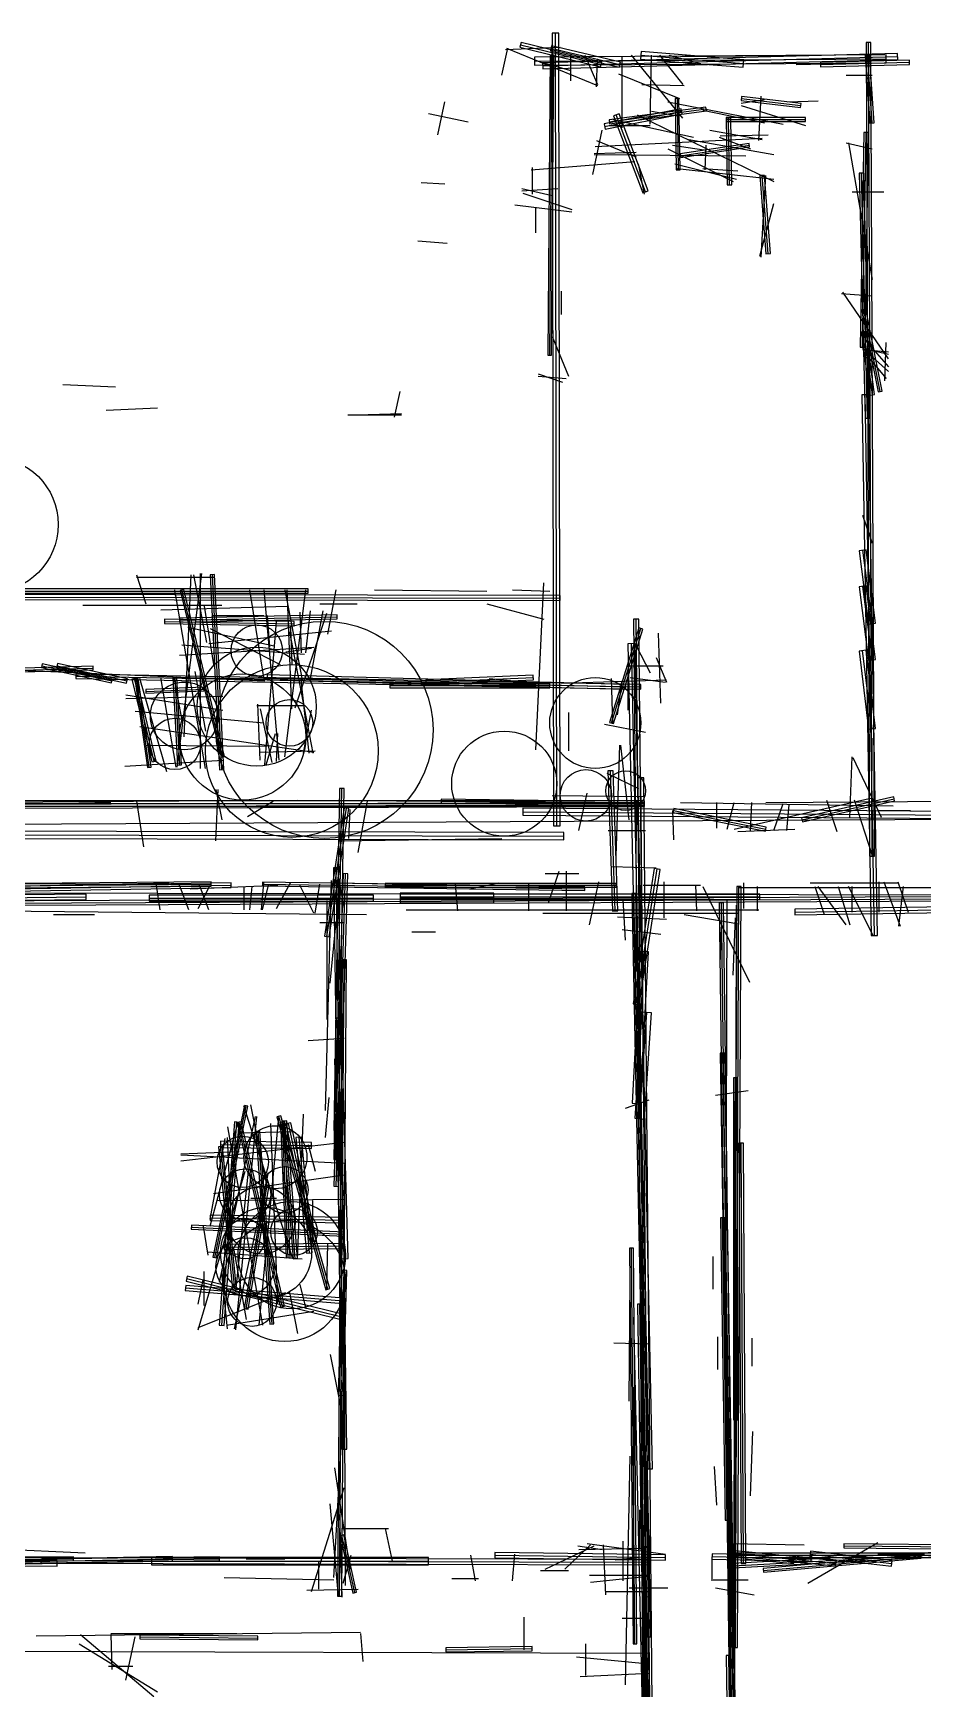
# Model space of a CAD drawing. Header units: metres. Extents: x 1 to 69.1, y -49.3 to -2.
# Drawn here: x 42.84 to 50.47, y -36.92 to -22.73 of the extents above; entities that cross this region are included whole.
import ezdxf

# ---------------------------------------------------------------- set-up
doc = ezdxf.new("R2010")
doc.units = ezdxf.units.M
for name, color, linetype in [('Circles', 1, 'Continuous'), ('Lines', 7, 'Continuous'), ('Walls', 2, 'Continuous')]:
    doc.layers.add(name, color=color, linetype=linetype)

msp = doc.modelspace()

# ---------------------------------------------------------------- linework, layer by layer
at = {"layer": 'Circles'}
for centre, radius in [((42.48, -26.94), 0.58), ((45.34, -28.7), 0.93), ((44.76, -28.02), 0.22), ((44.76, -28.5), 0.51), ((44.64, -28.76), 0.54), ((45.06, -28.88), 0.74), ((44.14, -28.58), 0.29), ((47.66, -28.64), 0.39), ((45.04, -28.64), 0.2), ((44.06, -28.82), 0.22), ((46.88, -29.16), 0.45), ((47.58, -29.26), 0.22), ((47.92, -29.22), 0.17), ((44.64, -32.4), 0.22), ((44.92, -32.36), 0.27), ((44.66, -32.68), 0.22), ((45, -32.64), 0.2), ((44.8, -32.9), 0.29), ((45.06, -33.2), 0.46), ((44.84, -33.18), 0.39), ((45, -33.42), 0.52), ((44.66, -33.06), 0.17), ((45.08, -33), 0.2), ((44.66, -33.3), 0.25), ((44.72, -33.6), 0.21)]:
    msp.add_circle(centre, radius, dxfattribs=at)
at = {"layer": 'Lines'}
for p, q in [((47.02, -22.83), (47.71, -23)), ((47.28, -23.47), (47.29, -22.83)), ((47.33, -29.52), (47.32, -22.73)), ((50.03, -29.78), (50, -22.81)), ((46.86, -23.09), (46.91, -22.86)), ((46.89, -22.87), (47.36, -22.85)), ((46.9, -22.86), (47.68, -23.18)), ((47.14, -22.97), (50.15, -22.95)), ((47.21, -23.01), (50.25, -22.93)), ((47.27, -25.49), (47.29, -22.92)), ((47.28, -22.86), (47.87, -23)), ((47.45, -23.14), (47.45, -22.92)), ((47.57, -22.92), (47.68, -23.17)), ((47.67, -23.19), (47.68, -22.95)), ((47.89, -23.54), (47.89, -22.93)), ((48.41, -23.46), (47.97, -22.92)), ((48.05, -22.92), (48.93, -22.99)), ((48.13, -23.51), (48.14, -22.92)), ((48.21, -22.92), (48.41, -23.17)), ((48.29, -22.92), (48.56, -22.99)), ((48.39, -22.93), (49.46, -22.92)), ((50.03, -23.5), (49.99, -22.92)), ((47.2, -22.98), (47.45, -23.05)), ((47.86, -23.08), (48.38, -23.29)), ((49.38, -23), (49.75, -22.99)), ((49.59, -23), (50.35, -22.98)), ((49.81, -23.09), (50.03, -23.09)), ((48.06, -23.17), (48.42, -23.18)), ((46.31, -23.6), (46.37, -23.32)), ((47.74, -23.53), (48.4, -23.4)), ((47.78, -23.49), (48.61, -23.38)), ((48.14, -23.4), (48.37, -23.44)), ((48.28, -23.32), (49.27, -23.51)), ((48.36, -23.29), (48.37, -23.9)), ((48.58, -23.39), (49.11, -23.5)), ((48.91, -23.29), (49.42, -23.35)), ((48.91, -23.33), (49.11, -23.3)), ((48.91, -23.35), (49.46, -23.52)), ((49.06, -23.65), (49.08, -23.27)), ((49.31, -23.32), (49.57, -23.31)), ((46.23, -23.42), (46.57, -23.49)), ((47.78, -23.52), (48.13, -23.52)), ((47.81, -23.47), (48.5, -23.62)), ((48.09, -24.09), (47.84, -23.43)), ((48.02, -23.43), (49.19, -24)), ((48.78, -23.47), (49.46, -23.47)), ((48.81, -24.03), (48.8, -23.46)), ((47.64, -23.94), (47.72, -23.56)), ((47.66, -23.7), (49.09, -23.63)), ((47.67, -23.65), (48.01, -23.79)), ((48.46, -23.64), (49.19, -23.77)), ((48.64, -23.56), (49.09, -23.64)), ((48.72, -23.62), (48.99, -23.72)), ((48.73, -23.61), (49.14, -23.6)), ((49.81, -23.67), (50.03, -23.72)), ((49.83, -23.67), (50.03, -24.84)), ((49.95, -25.42), (49.98, -23.58)), ((47.11, -23.9), (48, -23.83)), ((47.65, -23.76), (48.01, -23.75)), ((47.65, -23.77), (48.95, -23.78)), ((48.28, -23.72), (48.84, -24)), ((48.32, -23.69), (48.59, -23.73)), ((48.39, -23.78), (48.98, -23.69)), ((48.6, -23.9), (48.61, -23.69)), ((47.12, -23.88), (47.12, -24.11)), ((48.08, -24.11), (48.03, -23.85)), ((48.34, -23.85), (48.87, -23.98)), ((48.36, -23.89), (49.19, -23.98)), ((48.58, -23.89), (48.88, -23.91)), ((49.08, -24.65), (49.12, -23.95)), ((49.14, -24.62), (49.09, -23.95)), ((49.99, -26.03), (49.94, -23.93)), ((46.17, -24.01), (46.37, -24.02)), ((47.03, -24.06), (47.29, -24.12)), ((47.03, -24.08), (47.34, -24.06)), ((47.04, -24.1), (47.46, -24.24)), ((49.86, -24.09), (50.13, -24.09)), ((46.97, -24.2), (47.46, -24.26)), ((47.15, -24.44), (47.15, -24.22)), ((49.07, -24.64), (49.19, -24.19)), ((46.14, -24.51), (46.39, -24.53)), ((47.37, -25.14), (47.37, -24.94)), ((49.77, -24.96), (50.03, -24.98)), ((50.17, -25.52), (49.78, -24.95)), ((50.1, -25.8), (49.96, -25.1)), ((47.29, -25.33), (47.43, -25.67)), ((49.96, -25.29), (50.03, -25.83)), ((49.97, -25.36), (50.17, -25.59)), ((50.14, -25.71), (50.15, -25.38)), ((49.95, -25.43), (50.17, -25.48)), ((49.95, -25.44), (50.17, -25.46)), ((49.96, -25.46), (50.15, -25.69)), ((49.97, -25.45), (50.17, -25.63)), ((47.17, -25.65), (47.38, -25.72)), ((47.17, -25.67), (47.41, -25.69)), ((43.1, -25.74), (43.55, -25.76)), ((45.94, -26.02), (45.99, -25.8)), ((43.47, -25.96), (43.91, -25.94)), ((50.05, -30.46), (49.97, -25.83)), ((45.54, -26), (46, -26)), ((45.62, -26), (46, -25.99)), ((49.95, -26.86), (50.03, -27.1)), ((49.95, -27.16), (50.03, -27.79)), ((43.73, -27.37), (43.81, -27.62)), ((44.08, -29.02), (44.29, -27.36)), ((44.14, -28.76), (44.2, -27.37)), ((44.22, -27.37), (44.33, -27.95)), ((44.28, -29.03), (44.28, -27.36)), ((44.46, -29.04), (44.38, -27.37)), ((7.73, -27.5), (47.36, -27.57)), ((33.78, -27.51), (45.2, -27.51)), ((43.73, -27.39), (44.39, -27.39)), ((44.32, -29.03), (44.06, -27.5)), ((44.47, -28.93), (44.12, -27.5)), ((44.82, -28.25), (44.7, -27.5)), ((44.82, -27.5), (44.95, -28.96)), ((45, -28.93), (45.18, -27.5)), ((45, -27.5), (45.15, -28.27)), ((45.06, -28.52), (45.02, -27.5)), ((45.37, -27.88), (45.44, -27.5)), ((45.77, -27.5), (46.73, -27.51)), ((46.95, -27.5), (47.27, -27.51)), ((47.15, -28.87), (47.22, -27.44)), ((49.95, -27.47), (50.03, -28.1)), ((43.27, -27.63), (44.46, -27.63)), ((43.94, -27.67), (45.02, -27.64)), ((44.31, -27.64), (44.39, -28.14)), ((45.3, -27.62), (45.62, -27.62)), ((46.73, -27.62), (47.22, -27.75)), ((43.97, -27.77), (45.08, -27.79)), ((44.1, -27.76), (45.45, -27.73)), ((44.38, -27.72), (44.82, -27.72)), ((44.83, -29), (44.93, -27.77)), ((44.85, -27.72), (44.87, -27.99)), ((45.09, -28.51), (45.36, -27.7)), ((45.13, -27.69), (45.14, -28.04)), ((45.18, -28.04), (45.22, -27.68)), ((45.22, -28.26), (45.33, -27.68)), ((48.13, -39.55), (48.01, -27.75)), ((44.17, -27.82), (44.91, -27.98)), ((44.35, -27.96), (45.4, -27.85)), ((44.36, -27.83), (44.96, -28.14)), ((45.04, -27.86), (45.24, -28.9)), ((45.05, -27.82), (45.06, -28.14)), ((47.8, -28.64), (48.05, -27.83)), ((48.22, -28.47), (48.2, -27.87)), ((44.1, -28.06), (45.25, -27.99)), ((44.12, -27.97), (45.17, -28.05)), ((45.01, -28.03), (45.23, -28)), ((48.12, -35.03), (47.97, -27.96)), ((48.01, -27.98), (48.13, -28.21)), ((48.18, -28.08), (48.27, -28.29)), ((50.03, -28.69), (49.95, -28.02)), ((41.56, -28.22), (43.36, -28.17)), ((41.91, -28.15), (44.83, -28.28)), ((42.92, -28.15), (43.52, -28.28)), ((43.05, -28.15), (43.65, -28.28)), ((44.23, -28.2), (44.32, -28.71)), ((47.94, -28.15), (48.24, -28.15)), ((47.94, -28.19), (47.94, -28.53)), ((43.21, -28.24), (48.05, -28.33)), ((43.71, -28.26), (43.88, -28.97)), ((43.84, -29.02), (43.73, -28.26)), ((43.99, -29.06), (43.76, -28.26)), ((43.81, -28.37), (44.31, -28.35)), ((44.07, -29.02), (43.94, -28.25)), ((44.05, -28.25), (44.12, -28.62)), ((44.06, -28.25), (44.1, -29)), ((44.07, -28.25), (45.63, -28.27)), ((44.85, -28.25), (47.92, -28.33)), ((45.21, -28.9), (45.14, -28.27)), ((45.9, -28.32), (47.27, -28.32)), ((46.21, -28.29), (47.13, -28.25)), ((46.75, -28.26), (47.18, -28.3)), ((47.37, -28.3), (48.27, -28.27)), ((47.81, -28.64), (47.8, -28.26)), ((47.85, -28.57), (47.89, -28.28)), ((47.96, -28.25), (48.26, -28.29)), ((50.01, -28.58), (50.01, -28.3)), ((43.64, -28.4), (44.47, -28.53)), ((43.64, -28.43), (44.47, -28.41)), ((44.76, -28.49), (45.17, -28.49)), ((44.79, -28.96), (44.77, -28.48)), ((43.72, -28.54), (44.82, -28.64)), ((44.79, -28.52), (44.89, -28.98)), ((45.16, -28.9), (45.23, -28.53)), ((47.43, -28.55), (47.43, -28.88)), ((47.74, -28.65), (48.09, -28.72)), ((43.76, -28.67), (45.25, -28.89)), ((44.84, -29), (44.92, -28.73)), ((44.93, -28.97), (44.94, -28.73)), ((50.03, -29.05), (50.03, -28.77)), ((43.81, -28.83), (44.85, -28.84)), ((44.78, -28.89), (45.26, -28.88)), ((47.84, -29.78), (47.87, -28.83)), ((47.95, -29.47), (47.88, -28.83)), ((49.84, -29.45), (49.86, -28.93)), ((43.63, -29.01), (44.47, -28.96)), ((47.76, -29.07), (48.03, -29.2)), ((47.83, -30.25), (47.79, -29.05)), ((50.11, -29.45), (49.87, -28.94)), ((44.41, -29.21), (44.46, -29.47)), ((44.41, -29.65), (44.43, -29.21)), ((45.44, -32.13), (45.49, -29.2)), ((48.13, -37.99), (48.05, -29.11)), ((20.68, -29.41), (48.08, -29.34)), ((41.1, -29.33), (44.87, -29.3)), ((42.38, -29.33), (48.08, -29.33)), ((42.96, -29.31), (43.51, -29.32)), ((43.73, -29.31), (43.79, -29.7)), ((44.68, -29.44), (44.9, -29.31)), ((45.11, -29.3), (48.08, -29.32)), ((45.63, -29.75), (45.71, -29.31)), ((46.34, -29.31), (47.17, -29.32)), ((47.29, -29.26), (48.08, -29.27)), ((47.52, -29.56), (47.59, -29.24)), ((48.01, -29.72), (48.02, -29.31)), ((48.39, -29.32), (50.21, -29.35)), ((48.7, -29.54), (48.7, -29.32)), ((48.79, -29.55), (48.85, -29.32)), ((48.85, -29.55), (50.03, -29.28)), ((48.99, -29.57), (49, -29.32)), ((49.12, -29.32), (50.74, -29.31)), ((49.19, -29.56), (49.27, -29.33)), ((49.3, -29.56), (49.32, -29.34)), ((49.43, -29.47), (50.22, -29.29)), ((49.64, -29.3), (49.73, -29.57)), ((50.03, -29.77), (49.88, -29.3)), ((34.32, -29.55), (53.32, -29.45)), ((45.36, -30.47), (45.53, -29.37)), ((45.55, -29.63), (45.56, -29.38)), ((47.04, -29.4), (54.77, -29.46)), ((48.32, -29.39), (48.33, -29.64)), ((48.33, -29.39), (49.12, -29.55)), ((50.08, -29.39), (50.36, -29.39)), ((34.62, -29.58), (47.39, -29.61)), ((45.46, -29.65), (46.86, -29.63)), ((47.77, -29.56), (48.09, -29.56)), ((48.88, -29.57), (49.37, -29.55)), ((45.51, -34.86), (45.44, -29.88)), ((45.44, -32.61), (45.52, -29.93)), ((47.23, -29.93), (47.52, -29.93)), ((47.26, -30.18), (47.35, -29.91)), ((47.41, -29.91), (47.41, -30.25)), ((47.8, -29.87), (48.18, -29.88)), ((48.01, -31.05), (48.19, -29.89)), ((40.68, -30.08), (44.01, -30.01)), ((40.86, -30.05), (44.37, -30.02)), ((41.31, -30.01), (43.88, -30.02)), ((42.65, -30.06), (44.54, -30.03)), ((43.9, -30.03), (43.93, -30.24)), ((44.18, -30.24), (44.1, -30.03)), ((44.19, -30.06), (44.94, -30.03)), ((44.26, -30.23), (44.36, -30.03)), ((44.35, -30.24), (44.27, -30.03)), ((44.65, -30.04), (44.65, -30.24)), ((44.7, -30.24), (44.72, -30.04)), ((44.8, -30.24), (44.82, -30.01)), ((44.81, -30.02), (47.57, -30.06)), ((44.81, -30.24), (44.86, -30.03)), ((44.93, -30.23), (45.05, -30.01)), ((45.25, -30.27), (45.13, -30.03)), ((45.26, -30.27), (45.3, -30.02)), ((45.35, -31.96), (45.4, -29.99)), ((45.41, -30.01), (46.09, -30.02)), ((45.46, -29.97), (45.51, -30.23)), ((45.86, -30.03), (47.84, -30.03)), ((46.46, -30.02), (46.48, -30.25)), ((46.58, -30.06), (46.83, -30.01)), ((47.09, -30.25), (47.09, -30.02)), ((47.61, -30.37), (47.69, -30)), ((48.07, -30.03), (48.56, -30.03)), ((48.25, -30.31), (48.25, -30)), ((48.53, -30.25), (48.52, -30.03)), ((48.58, -30.04), (48.98, -30.86)), ((48.86, -36.56), (48.89, -30.04)), ((48.89, -30.05), (54.36, -30.05)), ((48.93, -30.01), (48.93, -30.23)), ((49.05, -30.25), (49.05, -30.04)), ((49.5, -30.01), (50.25, -30.01)), ((49.54, -30.04), (49.62, -30.28)), ((49.81, -30.37), (49.57, -30.04)), ((49.74, -30.04), (49.84, -30.37)), ((50.04, -30.46), (49.83, -30.04)), ((49.86, -30.26), (49.86, -30.04)), ((50.09, -30.26), (50.09, -30)), ((50.13, -30), (50.27, -30.38)), ((50.25, -30), (50.34, -30.26)), ((50.26, -30.38), (50.3, -30.04)), ((40.15, -30.09), (54.71, -30.12)), ((40.91, -30.19), (54.5, -30.13)), ((41.4, -30.15), (43.3, -30.13)), ((43.84, -30.14), (45.76, -30.14)), ((45.36, -30.16), (45.36, -31.18)), ((45.99, -30.13), (49.07, -30.13)), ((45.99, -30.14), (46.79, -30.14)), ((47.92, -30.5), (47.9, -30.15)), ((48.12, -36.47), (47.99, -30.1)), ((48.84, -38.01), (48.74, -30.18)), ((48.78, -33.18), (48.79, -30.15)), ((48.85, -38.82), (48.87, -30.2)), ((41.52, -30.24), (45.7, -30.28)), ((43.02, -30.28), (43.37, -30.28)), ((45.3, -30.35), (45.51, -30.35)), ((45.39, -30.87), (45.44, -30.34)), ((46.04, -30.24), (49.06, -30.24)), ((47.21, -30.27), (48.89, -30.27)), ((47.85, -30.3), (48.27, -30.32)), ((48.01, -30.77), (48.01, -30.31)), ((48.42, -30.28), (48.89, -30.36)), ((48.84, -30.8), (48.86, -30.31)), ((49.37, -30.26), (52.01, -30.22)), ((46.09, -30.43), (46.29, -30.43)), ((47.89, -30.41), (48.22, -30.45)), ((48.73, -30.71), (48.74, -30.39)), ((48.01, -31.9), (48.08, -30.6)), ((45.47, -36.12), (45.51, -30.67)), ((45.44, -32.38), (45.46, -31.17)), ((48.04, -32.03), (48.1, -31.12)), ((45.2, -31.36), (45.51, -31.34)), ((48.75, -31.47), (48.84, -37.19)), ((45.46, -31.52), (45.51, -33.23)), ((48.86, -34.61), (48.86, -31.68)), ((44.85, -32.61), (44.71, -31.91)), ((45.35, -32.19), (45.38, -31.85)), ((47.92, -31.94), (48.12, -31.87)), ((48.69, -31.83), (48.97, -31.79)), ((48.85, -33.88), (48.85, -31.88)), ((44.4, -33.22), (44.67, -31.92)), ((44.44, -33.43), (44.75, -32.01)), ((44.58, -33.84), (44.76, -32.01)), ((45.07, -33.23), (44.65, -31.92)), ((44.78, -33.8), (44.95, -32.02)), ((45.37, -33.49), (44.95, -32.01)), ((45.09, -33.23), (45, -32.05)), ((45.11, -33.23), (45.16, -31.99)), ((44.36, -32.95), (44.6, -32.06)), ((44.36, -32.89), (44.49, -32.2)), ((44.46, -33.8), (44.59, -32.06)), ((44.51, -32.1), (44.81, -33.8)), ((44.55, -33.09), (44.51, -32.19)), ((44.6, -32.15), (45.07, -32.14)), ((44.98, -33.64), (44.61, -32.06)), ((44.77, -32.14), (44.89, -33.79)), ((44.94, -33.61), (44.88, -32.07)), ((45.03, -33.22), (44.98, -32.06)), ((45.03, -32.07), (45.25, -33.08)), ((45.12, -32.19), (45.21, -33.18)), ((44.11, -32.39), (45.51, -32.23)), ((44.11, -32.33), (44.61, -32.31)), ((44.11, -32.34), (45.51, -32.41)), ((44.45, -32.25), (45.23, -32.26)), ((44.45, -32.27), (44.57, -33.49)), ((45.2, -32.25), (45.26, -32.48)), ((48.08, -38.81), (48.04, -32.21)), ((48.93, -35.84), (48.91, -32.24)), ((44.26, -33.84), (44.66, -32.48)), ((44.58, -33.51), (44.69, -32.48)), ((44.98, -32.48), (45.05, -32.86)), ((45.45, -32.39), (45.51, -32.69)), ((44.39, -32.67), (45.51, -32.51)), ((44.57, -33.83), (44.86, -32.49)), ((44.67, -33.66), (44.85, -32.6)), ((44.42, -32.73), (45.51, -32.72)), ((44.71, -32.71), (44.93, -32.71)), ((45.24, -33.08), (45.24, -32.73)), ((44.36, -32.88), (45.51, -32.9)), ((48.79, -35.47), (48.75, -32.88)), ((44.2, -32.96), (45.51, -33.02)), ((44.3, -32.95), (44.34, -33.2)), ((44.34, -33.17), (45.15, -33.23)), ((44.48, -33.13), (45.5, -33.12)), ((44.56, -33.14), (44.67, -33.75)), ((45.36, -33.49), (45.37, -33.1)), ((48, -36.53), (47.97, -33.14)), ((45.48, -34.4), (45.51, -33.33)), ((45.52, -36.03), (45.51, -33.24)), ((48.67, -33.49), (48.67, -33.21)), ((44.16, -33.4), (45.5, -33.73)), ((44.26, -33.62), (44.3, -33.41)), ((44.31, -33.63), (44.31, -33.34)), ((44.51, -33.83), (44.46, -33.35)), ((45.13, -33.45), (45.18, -33.66)), ((47.95, -34.45), (47.96, -33.41)), ((44.15, -33.48), (45.5, -33.59)), ((44.26, -33.82), (45.01, -33.52)), ((45.04, -33.52), (45.11, -33.87)), ((44.5, -33.8), (45.25, -33.68)), ((48.12, -39.55), (47.99, -33.73)), ((48.04, -33.62), (48.12, -38.76)), ((48.71, -34.18), (48.71, -33.9)), ((47.82, -33.95), (48.12, -33.96)), ((49, -33.91), (49, -34.15)), ((45.39, -34.05), (45.51, -34.65)), ((45.48, -34.26), (45.51, -34.46)), ((45.42, -35.96), (45.51, -34.38)), ((47.99, -36.42), (47.99, -34.33)), ((48.99, -35.26), (49.01, -34.71)), ((45.56, -35.89), (45.43, -35.02)), ((45.47, -34.97), (45.47, -35.25)), ((47.92, -36.88), (47.96, -34.92)), ((48.7, -35.34), (48.68, -35.01)), ((45.23, -36.08), (45.51, -35.19)), ((45.46, -36.12), (45.39, -35.33)), ((45.47, -35.42), (45.49, -36.13)), ((48.04, -35.38), (48.04, -35.72)), ((45.49, -35.54), (45.89, -35.54)), ((45.6, -36.09), (45.49, -35.6)), ((45.86, -35.54), (45.92, -35.82)), ((48.12, -35.6), (48.12, -35.9)), ((42.43, -35.71), (43.29, -35.75)), ((47.23, -35.89), (47.65, -35.69)), ((47.4, -35.89), (47.62, -35.68)), ((47.51, -35.69), (47.72, -35.72)), ((47.52, -35.72), (48.08, -35.71)), ((47.59, -35.67), (48.26, -35.76)), ((47.75, -36.11), (47.73, -35.68)), ((47.9, -35.99), (47.9, -35.65)), ((48.8, -35.67), (49.45, -35.68)), ((49.48, -36.01), (50.08, -35.66)), ((49.79, -35.69), (50.9, -35.7)), ((33.55, -35.79), (48.12, -35.83)), ((39.73, -35.82), (43.19, -35.8)), ((40.71, -35.82), (43.05, -35.84)), ((42.08, -35.84), (44.04, -35.8)), ((42.91, -35.82), (44.44, -35.8)), ((43.86, -35.82), (46.23, -35.82)), ((44.67, -35.8), (45, -35.8)), ((45.29, -35.82), (45.29, -36.06)), ((45.5, -36.01), (45.57, -35.77)), ((46.59, -35.77), (46.63, -35.99)), ((46.8, -35.77), (48.26, -35.79)), ((46.95, -35.99), (46.97, -35.76)), ((47.83, -35.81), (48.08, -35.78)), ((48.66, -35.78), (49.51, -35.8)), ((48.66, -35.99), (48.66, -35.79)), ((48.8, -35.75), (49.72, -35.84)), ((48.8, -35.77), (54.02, -35.77)), ((48.84, -35.86), (50.67, -35.76)), ((48.94, -35.8), (49.36, -35.84)), ((49.1, -35.9), (50.45, -35.78)), ((49.5, -35.76), (50.2, -35.84)), ((50.08, -35.76), (50.48, -35.76)), ((44.48, -35.96), (45.42, -35.98)), ((46.43, -35.97), (46.66, -35.97)), ((47.19, -35.9), (47.43, -35.9)), ((47.61, -35.94), (48.11, -35.94)), ((47.62, -36), (48.11, -35.95)), ((48.67, -35.98), (48.97, -35.98)), ((45.19, -36.07), (45.63, -36.06)), ((47.75, -36.08), (48.11, -36.08)), ((47.95, -36.05), (48.28, -36.05)), ((48.69, -36.05), (49.02, -36.11)), ((47.05, -36.58), (47.05, -36.3)), ((47.89, -36.31), (48.09, -36.31)), ((42.87, -36.46), (45.65, -36.43)), ((43.25, -36.45), (43.88, -36.98)), ((43.51, -36.44), (44.59, -36.44)), ((43.51, -36.45), (43.52, -36.75)), ((45.65, -36.44), (45.67, -36.68)), ((27.65, -36.54), (48.12, -36.61)), ((43.24, -36.53), (43.91, -36.94)), ((43.64, -36.84), (43.72, -36.47)), ((43.76, -36.47), (44.77, -36.48)), ((46.38, -36.58), (47.12, -36.57)), ((47.58, -36.8), (47.58, -36.53)), ((43.49, -36.72), (43.7, -36.72)), ((47.5, -36.64), (48.12, -36.7)), ((48.8, -36.63), (48.83, -38.82)), ((47.53, -36.81), (48.12, -36.78))]:
    msp.add_line(p, q, dxfattribs=at)
at = {"layer": 'Walls'}
for points in [[(47.015, -22.85), (47.705, -23.02), (47.715, -22.98), (47.025, -22.81)], [(47.358, -29.52), (47.348, -22.73), (47.292, -22.73), (47.302, -29.52)], [(50.051, -29.78), (50.021, -22.81), (49.979, -22.81), (50.009, -29.78)], [(47.14, -23.004), (50.15, -22.984), (50.15, -22.916), (47.14, -22.936)], [(47.211, -23.035), (50.251, -22.955), (50.249, -22.905), (47.209, -22.985)], [(47.286, -25.49), (47.306, -22.92), (47.274, -22.92), (47.254, -25.49)], [(47.275, -22.881), (47.865, -23.021), (47.875, -22.979), (47.285, -22.839)], [(48.047, -22.952), (48.927, -23.022), (48.933, -22.958), (48.053, -22.888)], [(49.59, -23.018), (50.35, -22.998), (50.35, -22.962), (49.59, -22.982)], [(50.048, -23.499), (50.008, -22.919), (49.972, -22.921), (50.012, -23.501)], [(47.744, -23.552), (48.404, -23.422), (48.396, -23.378), (47.736, -23.508)], [(47.782, -23.506), (48.612, -23.396), (48.608, -23.364), (47.778, -23.474)], [(48.344, -23.29), (48.354, -23.9), (48.386, -23.9), (48.376, -23.29)], [(48.908, -23.308), (49.418, -23.368), (49.422, -23.332), (48.912, -23.272)], [(48.114, -24.081), (47.864, -23.421), (47.816, -23.439), (48.066, -24.099)], [(48.78, -23.486), (49.46, -23.486), (49.46, -23.454), (48.78, -23.454)], [(48.83, -24.03), (48.82, -23.46), (48.78, -23.46), (48.79, -24.03)], [(48.392, -23.795), (48.982, -23.705), (48.978, -23.675), (48.388, -23.765)], [(49.971, -25.42), (50.001, -23.58), (49.959, -23.58), (49.929, -25.42)], [(49.16, -24.619), (49.11, -23.949), (49.07, -23.951), (49.12, -24.621)], [(50.01, -26.03), (49.96, -23.93), (49.92, -23.93), (49.97, -26.03)], [(50.118, -25.796), (49.978, -25.096), (49.942, -25.104), (50.082, -25.804)], [(49.939, -25.293), (50.009, -25.833), (50.051, -25.827), (49.981, -25.287)], [(50.076, -30.46), (49.996, -25.83), (49.944, -25.83), (50.024, -30.46)], [(49.919, -27.164), (49.999, -27.794), (50.061, -27.786), (49.981, -27.156)], [(44.479, -29.039), (44.399, -27.369), (44.361, -27.371), (44.441, -29.041)], [(7.73, -27.522), (47.36, -27.592), (47.36, -27.548), (7.73, -27.478)], [(33.78, -27.528), (45.2, -27.528), (45.2, -27.492), (33.78, -27.492)], [(44.485, -28.926), (44.135, -27.496), (44.105, -27.504), (44.455, -28.934)], [(49.919, -27.474), (49.999, -28.104), (50.061, -28.096), (49.981, -27.466)], [(43.97, -27.789), (45.08, -27.809), (45.08, -27.771), (43.97, -27.751)], [(44.1, -27.777), (45.45, -27.747), (45.45, -27.713), (44.1, -27.743)], [(48.154, -39.55), (48.034, -27.75), (47.986, -27.75), (48.106, -39.55)], [(47.817, -28.645), (48.067, -27.835), (48.033, -27.825), (47.783, -28.635)], [(48.15, -35.029), (48, -27.959), (47.94, -27.961), (48.09, -35.031)], [(50.061, -28.686), (49.981, -28.016), (49.919, -28.024), (49.999, -28.694)], [(41.56, -28.236), (43.36, -28.186), (43.36, -28.154), (41.56, -28.204)], [(42.917, -28.166), (43.517, -28.296), (43.523, -28.264), (42.923, -28.134)], [(43.046, -28.169), (43.646, -28.299), (43.654, -28.261), (43.054, -28.131)], [(43.21, -28.259), (48.05, -28.349), (48.05, -28.311), (43.21, -28.221)], [(43.691, -28.264), (43.861, -28.974), (43.899, -28.966), (43.729, -28.256)], [(43.855, -29.018), (43.745, -28.258), (43.715, -28.262), (43.825, -29.022)], [(43.811, -28.386), (44.311, -28.366), (44.309, -28.334), (43.809, -28.354)], [(44.043, -28.251), (44.083, -29.001), (44.117, -28.999), (44.077, -28.249)], [(44.849, -28.271), (47.919, -28.351), (47.921, -28.309), (44.851, -28.229)], [(45.9, -28.338), (47.27, -28.338), (47.27, -28.302), (45.9, -28.302)], [(46.211, -28.31), (47.131, -28.27), (47.129, -28.23), (46.209, -28.27)], [(47.852, -30.249), (47.812, -29.049), (47.768, -29.051), (47.808, -30.251)], [(45.46, -32.13), (45.51, -29.2), (45.47, -29.2), (45.42, -32.13)], [(48.157, -37.99), (48.077, -29.11), (48.023, -29.11), (48.103, -37.99)], [(20.68, -29.426), (48.08, -29.356), (48.08, -29.324), (20.68, -29.394)], [(42.38, -29.353), (48.08, -29.353), (48.08, -29.307), (42.38, -29.307)], [(46.34, -29.326), (47.17, -29.336), (47.17, -29.304), (46.34, -29.294)], [(49.434, -29.486), (50.224, -29.306), (50.216, -29.274), (49.426, -29.454)], [(45.38, -30.473), (45.55, -29.373), (45.51, -29.367), (45.34, -30.467)], [(47.04, -29.43), (54.77, -29.49), (54.77, -29.43), (47.04, -29.37)], [(48.327, -29.406), (49.117, -29.566), (49.123, -29.534), (48.333, -29.374)], [(34.62, -29.611), (47.39, -29.641), (47.39, -29.579), (34.62, -29.549)], [(45.531, -34.86), (45.461, -29.88), (45.419, -29.88), (45.489, -34.86)], [(45.46, -32.611), (45.54, -29.931), (45.5, -29.929), (45.42, -32.609)], [(48.036, -31.054), (48.216, -29.894), (48.164, -29.886), (47.984, -31.046)], [(40.86, -30.068), (44.37, -30.038), (44.37, -30.002), (40.86, -30.032)], [(42.65, -30.08), (44.54, -30.05), (44.54, -30.01), (42.65, -30.04)], [(44.81, -30.036), (47.57, -30.076), (47.57, -30.044), (44.81, -30.004)], [(45.86, -30.046), (47.84, -30.046), (47.84, -30.014), (45.86, -30.014)], [(48.878, -36.56), (48.908, -30.04), (48.872, -30.04), (48.842, -36.56)], [(40.91, -30.208), (54.5, -30.148), (54.5, -30.112), (40.91, -30.172)], [(41.4, -30.173), (43.3, -30.153), (43.3, -30.107), (41.4, -30.127)], [(43.84, -30.166), (45.76, -30.166), (45.76, -30.114), (43.84, -30.114)], [(45.99, -30.182), (46.79, -30.182), (46.79, -30.098), (45.99, -30.098)], [(45.99, -30.152), (49.07, -30.152), (49.07, -30.108), (45.99, -30.108)], [(48.137, -36.47), (48.007, -30.1), (47.973, -30.1), (48.103, -36.47)], [(48.858, -38.01), (48.758, -30.18), (48.722, -30.18), (48.822, -38.01)], [(49.37, -30.284), (52.01, -30.244), (52.01, -30.196), (49.37, -30.236)], [(48.045, -31.902), (48.115, -30.602), (48.045, -30.598), (47.975, -31.898)], [(45.488, -36.12), (45.528, -30.67), (45.492, -30.67), (45.452, -36.12)], [(45.459, -32.38), (45.479, -31.17), (45.441, -31.17), (45.421, -32.38)], [(48.08, -32.033), (48.14, -31.123), (48.06, -31.117), (48, -32.027)], [(48.73, -31.47), (48.82, -37.19), (48.86, -37.19), (48.77, -31.47)], [(45.426, -31.521), (45.476, -33.231), (45.544, -33.229), (45.494, -31.519)], [(48.877, -34.61), (48.877, -31.68), (48.843, -31.68), (48.843, -34.61)], [(44.415, -33.223), (44.685, -31.923), (44.655, -31.917), (44.385, -33.217)], [(44.997, -33.636), (44.627, -32.056), (44.593, -32.064), (44.963, -33.644)], [(45.387, -33.485), (44.967, -32.005), (44.933, -32.015), (45.353, -33.495)], [(45.109, -33.229), (45.019, -32.049), (44.981, -32.051), (45.071, -33.231)], [(44.481, -33.802), (44.611, -32.062), (44.569, -32.058), (44.439, -33.798)], [(44.753, -32.141), (44.873, -33.791), (44.907, -33.789), (44.787, -32.139)], [(45.047, -33.219), (44.997, -32.059), (44.963, -32.061), (45.013, -33.221)], [(45.009, -32.075), (45.229, -33.085), (45.271, -33.075), (45.051, -32.065)], [(45.096, -32.192), (45.186, -33.182), (45.234, -33.178), (45.144, -32.188)], [(44.433, -32.272), (44.553, -33.492), (44.587, -33.488), (44.467, -32.268)], [(44.45, -32.276), (45.23, -32.286), (45.23, -32.234), (44.45, -32.224)], [(48.95, -35.84), (48.93, -32.24), (48.89, -32.24), (48.91, -35.84)], [(44.686, -33.663), (44.866, -32.603), (44.834, -32.597), (44.654, -33.657)], [(44.36, -32.902), (45.51, -32.922), (45.51, -32.878), (44.36, -32.858)], [(48.808, -35.47), (48.768, -32.88), (48.732, -32.88), (48.772, -35.47)], [(44.199, -32.977), (45.509, -33.037), (45.511, -33.003), (44.201, -32.943)], [(44.48, -33.152), (45.5, -33.142), (45.5, -33.098), (44.48, -33.108)], [(48.017, -36.53), (47.987, -33.14), (47.953, -33.14), (47.983, -36.53)], [(45.502, -34.401), (45.532, -33.331), (45.488, -33.329), (45.458, -34.399)], [(44.148, -33.502), (45.498, -33.612), (45.502, -33.568), (44.152, -33.458)], [(44.155, -33.422), (45.495, -33.752), (45.505, -33.708), (44.165, -33.378)], [(48.022, -33.62), (48.102, -38.76), (48.138, -38.76), (48.058, -33.62)], [(45.616, -36.086), (45.506, -35.596), (45.474, -35.604), (45.584, -36.094)], [(48.798, -35.772), (49.718, -35.862), (49.722, -35.818), (48.802, -35.728)], [(48.841, -35.879), (50.671, -35.779), (50.669, -35.741), (48.839, -35.841)], [(49.497, -35.784), (50.197, -35.864), (50.203, -35.816), (49.503, -35.736)], [(49.79, -35.707), (50.9, -35.717), (50.9, -35.683), (49.79, -35.673)], [(33.55, -35.813), (48.12, -35.853), (48.12, -35.807), (33.55, -35.767)], [(39.73, -35.836), (43.19, -35.816), (43.19, -35.784), (39.73, -35.804)], [(40.71, -35.844), (43.05, -35.864), (43.05, -35.816), (40.71, -35.796)], [(42.08, -35.858), (44.04, -35.818), (44.04, -35.782), (42.08, -35.822)], [(42.91, -35.836), (44.44, -35.816), (44.44, -35.784), (42.91, -35.804)], [(43.86, -35.851), (46.23, -35.851), (46.23, -35.789), (43.86, -35.789)], [(46.8, -35.792), (48.26, -35.812), (48.26, -35.768), (46.8, -35.748)], [(48.659, -35.803), (49.509, -35.823), (49.511, -35.777), (48.661, -35.757)], [(48.8, -35.788), (54.02, -35.788), (54.02, -35.752), (48.8, -35.752)], [(49.101, -35.916), (50.451, -35.796), (50.449, -35.764), (49.099, -35.884)], [(43.76, -36.486), (44.77, -36.496), (44.77, -36.464), (43.76, -36.454)], [(46.38, -36.598), (47.12, -36.588), (47.12, -36.552), (46.38, -36.562)], [(48.781, -36.63), (48.811, -38.82), (48.849, -38.82), (48.819, -36.63)]]:
    msp.add_lwpolyline(points, close=True, dxfattribs=at)

doc.saveas('drawing.dxf')
